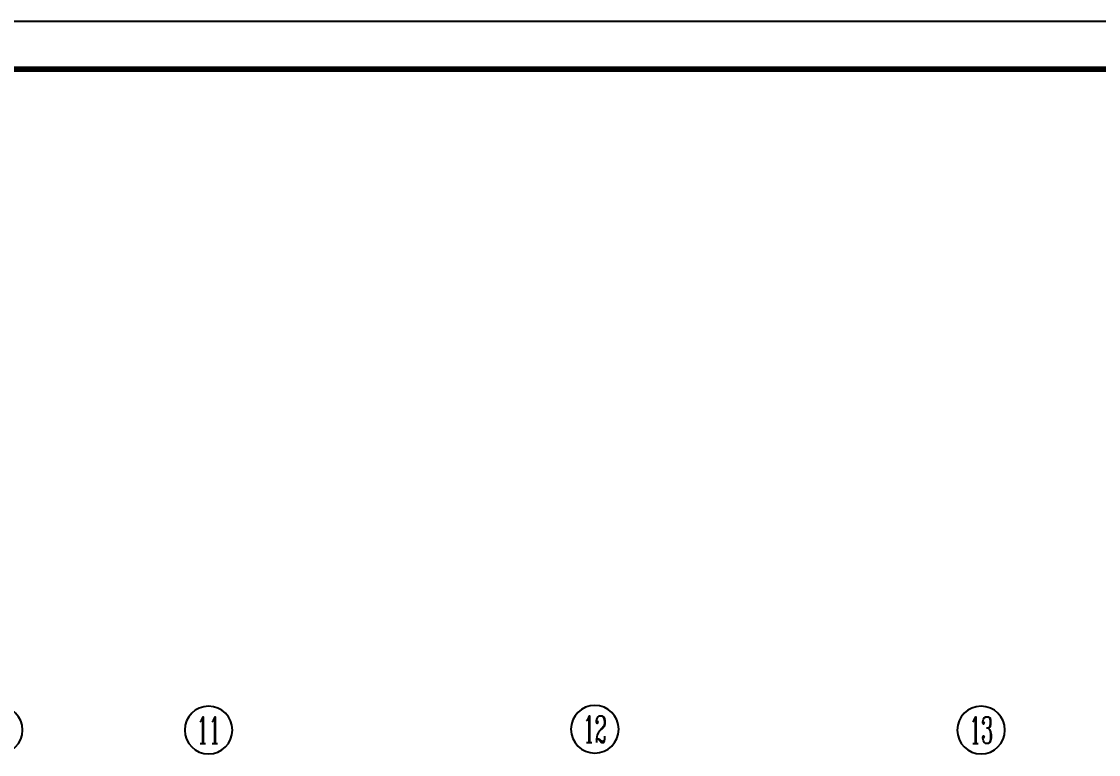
# Model space of a CAD drawing. Extents: x 824790 to 973415, y 4290613 to 4374713.
# Drawn here: x 904375 to 926958, y 4359339 to 4374713 of the extents above; entities that cross this region are included whole.
import ezdxf
from ezdxf.enums import TextEntityAlignment as Align

# ---------------------------------------------------------------- set-up
doc = ezdxf.new("R2010")
doc.units = 0
doc.header["$LTSCALE"] = 1000
doc.header["$MEASUREMENT"] = 0
doc.linetypes.add('DOTE', pattern=[2.42, 2, -0.2, 0.02, -0.2])
doc.layers.get('0').update_dxf_attribs({"color": 255, "linetype": 'CONTINUOUS'})
for name, color, linetype in [('A-AXIS', 3, 'CONTINUOUS'), ('A-AXIS-TEXT', 7, 'CONTINUOUS'), ('A_DIM_EX1', 171, 'CONTINUOUS'), ('AXIS_TEXT', 7, 'CONTINUOUS'), ('DOTE', 17, 'DOTE'), ('图框', 7, 'CONTINUOUS')]:
    doc.layers.add(name, color=color, linetype=linetype)
doc.styles.add('COMPLEX', font='COMPLEX')

# ---------------------------------------------------------------- blocks, each defined once
blk = doc.blocks.new('h-_AXISO')
blk.add_circle((0, 0), 0.5)
at = {"layer": 'A-AXIS-TEXT', "style": 'COMPLEX', "width": 1.041667}
blk.add_attdef('A', text='', height=0.56, dxfattribs=at).set_placement((-0.25, -0.28), (0.25, -0.28), align=Align.FIT)
blk = doc.blocks.new('h-轴号横')
at = {"layer": 'A-AXIS'}
ref = blk.add_blockref('h-_AXISO', (-2524074, -1873313), dxfattribs=dict(at, xscale=-1000, yscale=1000, zscale=1000))
ref.add_attrib('A', '12', dxfattribs={"layer": 'AXIS_TEXT', "height": 560, "style": 'COMPLEX', "width": 0.646552}).set_placement((-2524324, -1873593), (-2523824, -1873593), align=Align.FIT)
ref = blk.add_blockref('h-_AXISO', (-2536574, -1873330), dxfattribs=dict(at, xscale=-1000, yscale=1000, zscale=1000))
ref.add_attrib('A', '10', dxfattribs={"layer": 'AXIS_TEXT', "height": 560, "style": 'COMPLEX', "width": 0.646552}).set_placement((-2536824, -1873610), (-2536324, -1873610), align=Align.FIT)
ref = blk.add_blockref('h-_AXISO', (-2532174, -1873330), dxfattribs=dict(at, xscale=-1000, yscale=1000, zscale=1000))
ref.add_attrib('A', '11', dxfattribs={"layer": 'AXIS_TEXT', "height": 560, "style": 'COMPLEX', "width": 0.78125}).set_placement((-2532424, -1873610), (-2531924, -1873610), align=Align.FIT)
ref = blk.add_blockref('h-_AXISO', (-2515974, -1873330), dxfattribs=dict(at, xscale=-1000, yscale=1000, zscale=1000))
ref.add_attrib('A', '13', dxfattribs={"layer": 'AXIS_TEXT', "height": 560, "style": 'COMPLEX', "width": 0.646552}).set_placement((-2516224, -1873610), (-2515724, -1873610), align=Align.FIT)
blk = doc.blocks.new('h-wrt')
at = {"layer": 'A_DIM_EX1'}
blk.add_blockref('h-轴号横', (-168.1, 134757.2), dxfattribs=at)
blk = doc.blocks.new('h-1')
at = {"layer": '图框'}
blk.add_line((2162, 399.3), (675.75, 399.3), dxfattribs=at)
at = {"layer": '图框', "const_width": 1.2}
blk.add_lwpolyline([(2152, -431.7), (2152, 389.3), (700.75, 389.3), (700.75, -431.7)], close=True, dxfattribs=at)

msp = doc.modelspace()

# ---------------------------------------------------------------- block references
at = {"layer": 'DOTE'}
msp.add_blockref('h-wrt', (3440638.8, 6098424.3), dxfattribs=at)
at = {"layer": '图框', "xscale": 100, "yscale": 100, "zscale": 100}
msp.add_blockref('h-1', (757214.8, 4334782.9), dxfattribs=at)

doc.saveas('drawing.dxf')
